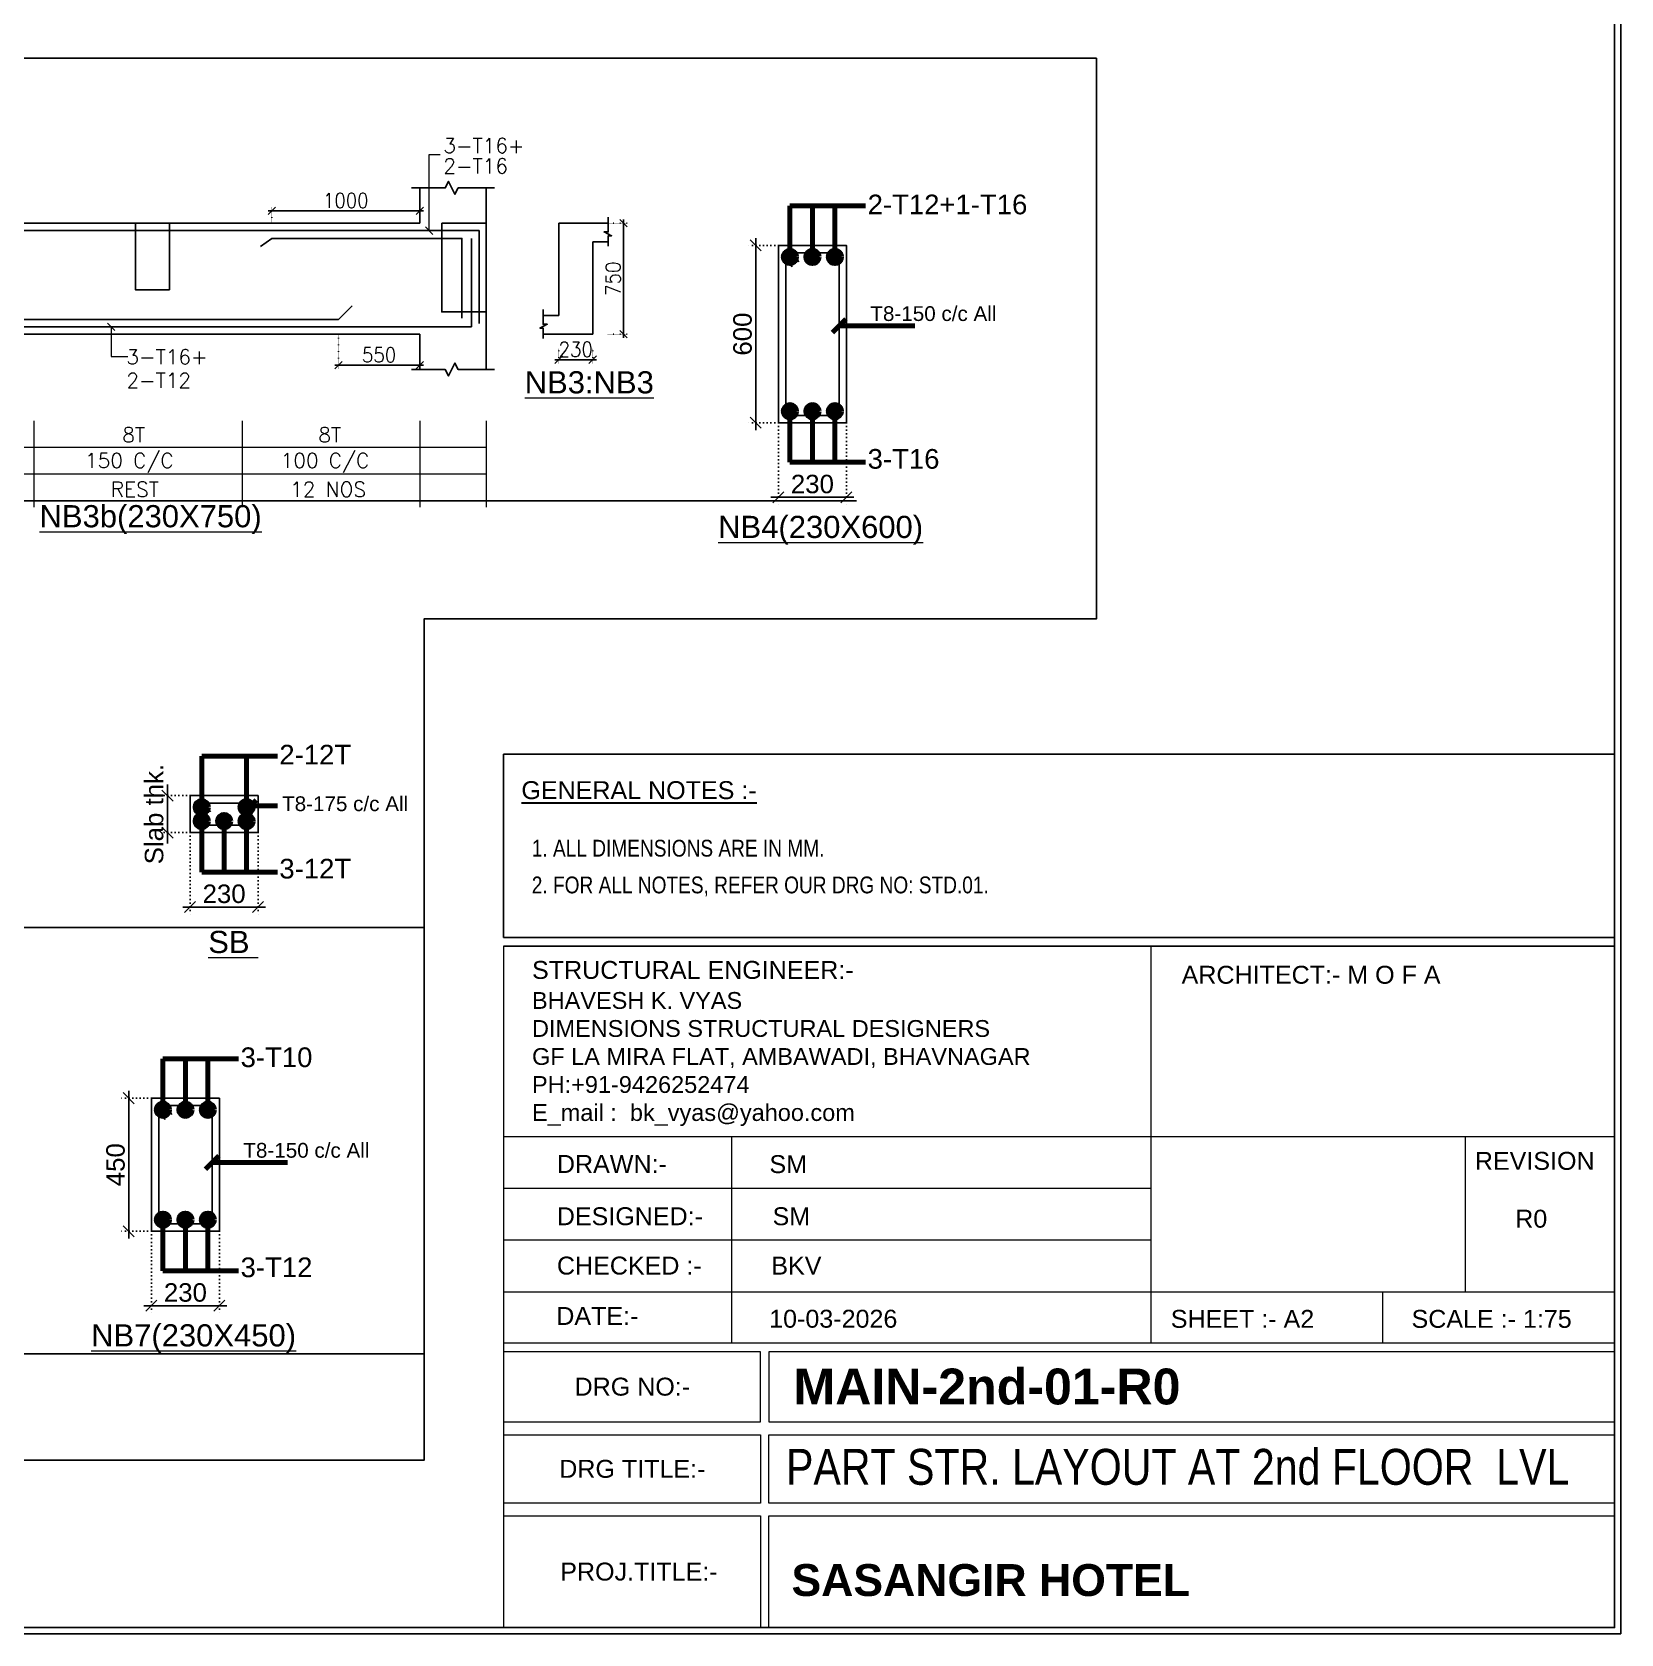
# Model space of a CAD drawing. Header units: millimetres. Extents: x 1911581 to 1943081, y -1641991 to -1597441.
# Drawn here: x 1932334 to 1943081, y -1641991 to -1631155 of the extents above; entities that cross this region are included whole.
import ezdxf

# ---------------------------------------------------------------- set-up
doc = ezdxf.new("R2010")
doc.units = ezdxf.units.MM
doc.header["$MEASUREMENT"] = 0
doc.header["$PDMODE"] = 98
doc.linetypes.add('DOT', pattern=[0.25, 0, -0.25])
for name, color, linetype in [('DIM', 191, 'Continuous'), ('PDF_PDF_Geometry', 7, 'Continuous'), ('PDF_TEXT', 7, 'Continuous'), ('S-LEDDER', 191, 'Continuous'), ('STEEL', 1, 'Continuous'), ('TIT', 7, 'Continuous')]:
    doc.layers.add(name, color=color, linetype=linetype)
for name, color, linetype, lineweight in [('LEADER', 191, 'Continuous', 15), ('m-col', 1, 'Continuous', 20), ('s beam steel text', 7, 'Continuous', 18), ('S LS STEEL TEXT', 7, 'Continuous', 15), ('S- STTRUPS', 2, 'Continuous', 15), ('S-BEAM', 150, 'Continuous', 25), ('S-L.S. NO', 1, 'Continuous', 20)]:
    doc.layers.add(name, color=color, linetype=linetype, lineweight=lineweight)
doc.styles.add('areal', font='arial.ttf')
doc.styles.add('COMPLEX', font='arial.ttf')
doc.styles.add('DEEPAK', font='arial.ttf')
doc.styles.add('kalpesh', font='', dxfattribs={"width": 0.75})
doc.styles.add('PDF Arial', font='arial.ttf')
doc.styles.add('ROMANS', font='romans.shx')
doc.styles.add('RS', font='romans.shx', dxfattribs={"width": 0.9})
doc.styles.get('kalpesh').set_extended_font_data('Arial Unicode MS')
doc.dimstyles.new('KALPESH PATEL', dxfattribs={"dimtxt": 75, "dimasz": 75, "dimexe": 50, "dimexo": 50, "dimgap": 3, "dimtad": 1, "dimdec": 0, "dimrnd": 0.5, "dimzin": 7, "dimdsep": 46, "dimtxsty": 'kalpesh', "dimblk": 'OBLIQUE', "dimcen": 0, "dimdle": 25, "dimclrd": 8, "dimclre": 8, "dimclrt": 7, "dimadec": 0, "dimazin": 0, "dimtfac": 1, "dimtdec": 0, "dimtofl": 0, "dimtmove": 1, "dimatfit": 0, "dimldrblk": 'OBLIQUE', "dimfxl": 1, "dimtolj": 1, "dimtzin": 0, "dimlwd": -1, "dimlwe": 25, "dimarcsym": 0})
doc.dimstyles.new('KRUNAL-MM', dxfattribs={"dimtxt": 50, "dimasz": 35, "dimexe": 25, "dimexo": 0, "dimgap": 15, "dimtad": 1, "dimdec": 0, "dimzin": 0, "dimdsep": 46, "dimtxsty": 'RS', "dimblk": 'OBLIQUE', "dimcen": 0, "dimdle": 25, "dimclrd": 256, "dimclre": 256, "dimclrt": 7, "dimadec": 0, "dimazin": 0, "dimtfac": 1, "dimtdec": 0, "dimtix": 1, "dimtmove": 0, "dimatfit": 2, "dimfxl": 1, "dimtolj": 1, "dimtzin": 0, "dimlwd": -1, "dimlwe": -1, "dimarcsym": 0})
doc.dimstyles.new('pag', dxfattribs={"dimtxt": 180, "dimasz": 150, "dimexe": 100, "dimexo": 0, "dimgap": 50, "dimtad": 1, "dimdec": 0, "dimzin": 0, "dimdsep": 46, "dimtxsty": 'ROMANS', "dimblk": 'OBLIQUE', "dimcen": 0, "dimdle": 100, "dimclrd": 256, "dimclre": 256, "dimclrt": 256, "dimadec": 0, "dimazin": 0, "dimtfac": 1, "dimtdec": 0, "dimtmove": 2, "dimatfit": 3, "dimfxl": 1, "dimtolj": 1, "dimtzin": 0, "dimlwd": -1, "dimlwe": -1, "dimarcsym": 0})

# ---------------------------------------------------------------- blocks, each defined once
blk = doc.blocks.new('_Oblique')
at = {"color": 0, "linetype": 'ByBlock', "lineweight": -2}
blk.add_line((-0.5, -0.5), (0.5, 0.5), dxfattribs=at)
blk = doc.blocks.new('*D48')
at = {"layer": 'Defpoints', "color": 0, "transparency": 16777216}
for p in [(1933403, -1636570), (1933863, -1636570), (1933403, -1637074)]:
    blk.add_point(p, dxfattribs=at)
at = {"layer": 'DIM', "linetype": 'DOT', "ltscale": 100, "transparency": 16777216}
for p, q in [((1933403, -1636570), (1933403, -1637124)), ((1933863, -1636570), (1933863, -1637124))]:
    blk.add_line(p, q, dxfattribs=at)
at = {"layer": 'DIM', "ltscale": 100, "transparency": 16777216}
blk.add_line((1933913, -1637074), (1933353, -1637074), dxfattribs=at)
at = {"layer": 'DIM', "linetype": 'ByBlock', "transparency": 16777216, "xscale": 75, "yscale": 75, "zscale": 75, "rotation": 180}
blk.add_blockref('_Oblique', (1933403, -1637074), dxfattribs=at)
at = {"layer": 'DIM', "linetype": 'ByBlock', "transparency": 16777216, "xscale": 75, "yscale": 75, "zscale": 75}
blk.add_blockref('_Oblique', (1933863, -1637074), dxfattribs=at)
at = {"layer": 'DIM', "color": 7, "transparency": 16777216, "insert": (1933633, -1636985), "char_height": 125, "attachment_point": 5, "style": 'DEEPAK'}
blk.add_mtext('\\A1;230', dxfattribs=at)
blk = doc.blocks.new('*D47')
at = {"layer": 'Defpoints', "color": 0, "transparency": 16777216}
for p in [(1933403, -1636320), (1933250, -1636570), (1933403, -1636570)]:
    blk.add_point(p, dxfattribs=at)
at = {"layer": 'DIM', "linetype": 'DOT', "ltscale": 100, "transparency": 16777216}
for p, q in [((1933403, -1636320), (1933200, -1636320)), ((1933403, -1636570), (1933200, -1636570))]:
    blk.add_line(p, q, dxfattribs=at)
at = {"layer": 'DIM', "ltscale": 100, "transparency": 16777216}
for p, q in [((1933250, -1636320), (1933250, -1636245)), ((1933250, -1636270), (1933250, -1636620)), ((1933250, -1636570), (1933250, -1636645))]:
    blk.add_line(p, q, dxfattribs=at)
at = {"layer": 'DIM', "linetype": 'ByBlock', "transparency": 16777216, "xscale": 75, "yscale": 75, "zscale": 75}
for p, rotation in [((1933250, -1636320), 270), ((1933250, -1636570), 90)]:
    blk.add_blockref('_Oblique', p, dxfattribs=dict(at, rotation=rotation))
at = {"layer": 'DIM', "color": 7, "transparency": 16777216, "insert": (1933160, -1636445), "char_height": 125, "attachment_point": 5, "rotation": 90, "style": 'DEEPAK'}
blk.add_mtext('\\A1;\\A1;Slab thk.', dxfattribs=at)
blk = doc.blocks.new('*D85')
at = {"layer": 'Defpoints', "color": 0, "transparency": 16777216}
for p in [(1933141, -1639267), (1933601, -1639267), (1933141, -1639771)]:
    blk.add_point(p, dxfattribs=at)
at = {"layer": 'DIM', "linetype": 'DOT', "ltscale": 100, "transparency": 16777216}
for p, q in [((1933141, -1639267), (1933141, -1639821)), ((1933601, -1639267), (1933601, -1639821))]:
    blk.add_line(p, q, dxfattribs=at)
at = {"layer": 'DIM', "ltscale": 100, "transparency": 16777216}
blk.add_line((1933651, -1639771), (1933091, -1639771), dxfattribs=at)
at = {"layer": 'DIM', "linetype": 'ByBlock', "transparency": 16777216, "xscale": 75, "yscale": 75, "zscale": 75, "rotation": 180}
blk.add_blockref('_Oblique', (1933141, -1639771), dxfattribs=at)
at = {"layer": 'DIM', "linetype": 'ByBlock', "transparency": 16777216, "xscale": 75, "yscale": 75, "zscale": 75}
blk.add_blockref('_Oblique', (1933601, -1639771), dxfattribs=at)
at = {"layer": 'DIM', "color": 7, "transparency": 16777216, "insert": (1933371, -1639682), "char_height": 125, "attachment_point": 5, "style": 'DEEPAK'}
blk.add_mtext('\\A1;230', dxfattribs=at)
blk = doc.blocks.new('*D84')
at = {"layer": 'Defpoints', "color": 0, "transparency": 16777216}
for p in [(1933141, -1638367), (1932988, -1639267), (1933141, -1639267)]:
    blk.add_point(p, dxfattribs=at)
at = {"layer": 'DIM', "linetype": 'DOT', "ltscale": 100, "transparency": 16777216}
for p, q in [((1933141, -1638367), (1932938, -1638367)), ((1933141, -1639267), (1932938, -1639267))]:
    blk.add_line(p, q, dxfattribs=at)
at = {"layer": 'DIM', "ltscale": 100, "transparency": 16777216}
blk.add_line((1932988, -1638317), (1932988, -1639317), dxfattribs=at)
at = {"layer": 'DIM', "linetype": 'ByBlock', "transparency": 16777216, "xscale": 75, "yscale": 75, "zscale": 75}
for p, rotation in [((1932988, -1638367), 90), ((1932988, -1639267), 270)]:
    blk.add_blockref('_Oblique', p, dxfattribs=dict(at, rotation=rotation))
at = {"layer": 'DIM', "color": 7, "transparency": 16777216, "insert": (1932899, -1638817), "char_height": 125, "attachment_point": 5, "rotation": 90, "style": 'DEEPAK'}
blk.add_mtext('\\A1;450', dxfattribs=at)
blk = doc.blocks.new('*D83')
at = {"layer": 'Defpoints', "color": 0, "transparency": 16777216}
for p in [(1937382, -1633798), (1937842, -1633798), (1937382, -1634302)]:
    blk.add_point(p, dxfattribs=at)
at = {"layer": 'DIM', "linetype": 'DOT', "ltscale": 100, "transparency": 16777216}
for p, q in [((1937382, -1633798), (1937382, -1634352)), ((1937842, -1633798), (1937842, -1634352))]:
    blk.add_line(p, q, dxfattribs=at)
at = {"layer": 'DIM', "ltscale": 100, "transparency": 16777216}
blk.add_line((1937892, -1634302), (1937332, -1634302), dxfattribs=at)
at = {"layer": 'DIM', "linetype": 'ByBlock', "transparency": 16777216, "xscale": 75, "yscale": 75, "zscale": 75, "rotation": 180}
blk.add_blockref('_Oblique', (1937382, -1634302), dxfattribs=at)
at = {"layer": 'DIM', "linetype": 'ByBlock', "transparency": 16777216, "xscale": 75, "yscale": 75, "zscale": 75}
blk.add_blockref('_Oblique', (1937842, -1634302), dxfattribs=at)
at = {"layer": 'DIM', "color": 7, "transparency": 16777216, "insert": (1937612, -1634213), "char_height": 125, "attachment_point": 5, "style": 'DEEPAK'}
blk.add_mtext('\\A1;230', dxfattribs=at)
blk = doc.blocks.new('*D82')
at = {"layer": 'Defpoints', "color": 0, "transparency": 16777216}
for p in [(1937382, -1632598), (1937229, -1633798), (1937382, -1633798)]:
    blk.add_point(p, dxfattribs=at)
at = {"layer": 'DIM', "ltscale": 100, "transparency": 16777216}
blk.add_line((1937229, -1632548), (1937229, -1633848), dxfattribs=at)
at = {"layer": 'DIM', "linetype": 'DOT', "ltscale": 100, "transparency": 16777216}
for p, q in [((1937382, -1632598), (1937179, -1632598)), ((1937382, -1633798), (1937179, -1633798))]:
    blk.add_line(p, q, dxfattribs=at)
at = {"layer": 'DIM', "linetype": 'ByBlock', "transparency": 16777216, "xscale": 75, "yscale": 75, "zscale": 75}
for p, rotation in [((1937229, -1632598), 90), ((1937229, -1633798), 270)]:
    blk.add_blockref('_Oblique', p, dxfattribs=dict(at, rotation=rotation))
at = {"layer": 'DIM', "color": 7, "transparency": 16777216, "insert": (1937140, -1633198), "char_height": 125, "attachment_point": 5, "rotation": 90, "style": 'DEEPAK'}
blk.add_mtext('\\A1;600', dxfattribs=at)
blk = doc.blocks.new('*D81')
at = {"layer": 'Defpoints', "color": 0, "transparency": 16777216}
for p in [(1934956, -1632364), (1933956, -1632550), (1934956, -1632448)]:
    blk.add_point(p, dxfattribs=at)
at = {"layer": 'DIM', "ltscale": 4, "transparency": 16777216}
blk.add_line((1933931, -1632364), (1934981, -1632364), dxfattribs=at)
at = {"layer": 'DIM', "color": 191, "linetype": 'DOT', "ltscale": 4, "transparency": 16777216}
for p, q in [((1933956, -1632450), (1933956, -1632339)), ((1934956, -1632348), (1934956, -1632339))]:
    blk.add_line(p, q, dxfattribs=at)
at = {"layer": 'DIM', "linetype": 'ByBlock', "transparency": 16777216, "xscale": 50, "yscale": 50, "zscale": 50, "rotation": 180}
blk.add_blockref('_Oblique', (1933956, -1632364), dxfattribs=at)
at = {"layer": 'DIM', "linetype": 'ByBlock', "transparency": 16777216, "xscale": 50, "yscale": 50, "zscale": 50}
blk.add_blockref('_Oblique', (1934956, -1632364), dxfattribs=at)
at = {"layer": 'DIM', "color": 7, "transparency": 16777216, "insert": (1934456, -1632294), "char_height": 100, "attachment_point": 5, "style": 'RS'}
blk.add_mtext('\\A1;1000', dxfattribs=at)
blk = doc.blocks.new('*D78')
at = {"layer": 'Defpoints', "color": 0, "transparency": 16777216}
for p in [(1934406, -1633098), (1934956, -1633198), (1934956, -1633409)]:
    blk.add_point(p, dxfattribs=at)
at = {"layer": 'DIM', "color": 191, "linetype": 'DOT', "ltscale": 4, "transparency": 16777216}
for p, q in [((1934406, -1633198), (1934406, -1633434)), ((1934956, -1633298), (1934956, -1633434))]:
    blk.add_line(p, q, dxfattribs=at)
at = {"layer": 'DIM', "ltscale": 4, "transparency": 16777216}
blk.add_line((1934381, -1633409), (1934981, -1633409), dxfattribs=at)
at = {"layer": 'DIM', "linetype": 'ByBlock', "transparency": 16777216, "xscale": 50, "yscale": 50, "zscale": 50, "rotation": 180}
blk.add_blockref('_Oblique', (1934406, -1633409), dxfattribs=at)
at = {"layer": 'DIM', "linetype": 'ByBlock', "transparency": 16777216, "xscale": 50, "yscale": 50, "zscale": 50}
blk.add_blockref('_Oblique', (1934956, -1633409), dxfattribs=at)
at = {"layer": 'DIM', "color": 7, "transparency": 16777216, "insert": (1934681, -1633339), "char_height": 100, "attachment_point": 5, "style": 'RS'}
blk.add_mtext('\\A1;550', dxfattribs=at)
blk = doc.blocks.new('*D73')
at = {"layer": 'Defpoints', "color": 0, "transparency": 16777216}
for p in [(1936126, -1632448), (1936334, -1632448), (1936126, -1633198)]:
    blk.add_point(p, dxfattribs=at)
at = {"layer": 'DIM', "ltscale": 4, "transparency": 16777216}
blk.add_line((1936334, -1633223), (1936334, -1632423), dxfattribs=at)
at = {"layer": 'DIM', "color": 191, "linetype": 'DOT', "ltscale": 4, "transparency": 16777216}
for p, q in [((1936226, -1632448), (1936359, -1632448)), ((1936226, -1633198), (1936359, -1633198))]:
    blk.add_line(p, q, dxfattribs=at)
at = {"layer": 'DIM', "linetype": 'ByBlock', "transparency": 16777216, "xscale": 50, "yscale": 50, "zscale": 50}
for p, rotation in [((1936334, -1632448), 90), ((1936334, -1633198), 270)]:
    blk.add_blockref('_Oblique', p, dxfattribs=dict(at, rotation=rotation))
at = {"layer": 'DIM', "color": 7, "transparency": 16777216, "insert": (1936264, -1632823), "char_height": 100, "attachment_point": 5, "rotation": 90, "style": 'RS'}
blk.add_mtext('\\A1;750', dxfattribs=at)
blk = doc.blocks.new('*D72')
at = {"layer": 'Defpoints', "color": 0, "transparency": 16777216}
for p in [(1935896, -1633198), (1936126, -1633198), (1935896, -1633371)]:
    blk.add_point(p, dxfattribs=at)
at = {"layer": 'DIM', "color": 191, "linetype": 'DOT', "ltscale": 4, "transparency": 16777216}
for p, q in [((1935896, -1633298), (1935896, -1633396)), ((1936126, -1633298), (1936126, -1633396))]:
    blk.add_line(p, q, dxfattribs=at)
at = {"layer": 'DIM', "ltscale": 4, "transparency": 16777216}
blk.add_line((1936151, -1633371), (1935871, -1633371), dxfattribs=at)
at = {"layer": 'DIM', "linetype": 'ByBlock', "transparency": 16777216, "xscale": 50, "yscale": 50, "zscale": 50, "rotation": 180}
blk.add_blockref('_Oblique', (1935896, -1633371), dxfattribs=at)
at = {"layer": 'DIM', "linetype": 'ByBlock', "transparency": 16777216, "xscale": 50, "yscale": 50, "zscale": 50}
blk.add_blockref('_Oblique', (1936126, -1633371), dxfattribs=at)
at = {"layer": 'DIM', "color": 7, "transparency": 16777216, "insert": (1936011, -1633301), "char_height": 100, "attachment_point": 5, "style": 'RS'}
blk.add_mtext('\\A1;230', dxfattribs=at)

msp = doc.modelspace()

# ---------------------------------------------------------------- hatches: boundary and pattern name
at = {"layer": 'STEEL', "linetype": 'ByBlock'}
h = msp.add_hatch(color=256, dxfattribs=at)
h.dxf.hatch_style = 1
edge = h.paths.add_edge_path()
edge.add_arc((1937460.4, -1632676.3), 28.1, -180, 180, ccw=False)
h = msp.add_hatch(color=256, dxfattribs=at)
h.dxf.hatch_style = 1
edge = h.paths.add_edge_path()
edge.add_arc((1937460.4, -1632676.3), 28.1, 0, 360)
h = msp.add_hatch(color=256, dxfattribs=at)
h.dxf.hatch_style = 1
edge = h.paths.add_edge_path()
edge.add_arc((1937612.3, -1632676.3), 28.1, 0, 360)
h = msp.add_hatch(color=256, dxfattribs=at)
h.dxf.hatch_style = 1
edge = h.paths.add_edge_path()
edge.add_arc((1937612.3, -1632676.3), 28.1, -180, 180, ccw=False)
h = msp.add_hatch(color=256, dxfattribs=at)
h.dxf.hatch_style = 1
edge = h.paths.add_edge_path()
edge.add_arc((1937764.2, -1632676.3), 28.1, 0, 360)
h = msp.add_hatch(color=256, dxfattribs=at)
h.dxf.hatch_style = 1
edge = h.paths.add_edge_path()
edge.add_arc((1937764.2, -1632676.3), 28.1, -180, 180, ccw=False)
h = msp.add_hatch(color=256, dxfattribs=at)
h.dxf.hatch_style = 1
edge = h.paths.add_edge_path()
edge.add_arc((1937460.4, -1633720), 28.1, 180, 540)
h = msp.add_hatch(color=256, dxfattribs=at)
h.dxf.hatch_style = 1
edge = h.paths.add_edge_path()
edge.add_arc((1937460.4, -1633720), 28.1, 0, 360, ccw=False)
h = msp.add_hatch(color=256, dxfattribs=at)
h.dxf.hatch_style = 1
edge = h.paths.add_edge_path()
edge.add_arc((1937612.3, -1633720), 28.1, 0, 360, ccw=False)
h = msp.add_hatch(color=256, dxfattribs=at)
h.dxf.hatch_style = 1
edge = h.paths.add_edge_path()
edge.add_arc((1937612.3, -1633720), 28.1, 180, 540)
h = msp.add_hatch(color=256, dxfattribs=at)
h.dxf.hatch_style = 1
edge = h.paths.add_edge_path()
edge.add_arc((1937764.2, -1633720), 28.1, 0, 360, ccw=False)
h = msp.add_hatch(color=256, dxfattribs=at)
h.dxf.hatch_style = 1
edge = h.paths.add_edge_path()
edge.add_arc((1937764.2, -1633720), 28.1, 180, 540)
h = msp.add_hatch(color=256, dxfattribs=at)
h.dxf.hatch_style = 1
edge = h.paths.add_edge_path()
edge.add_arc((1933481.3, -1636398.3), 28.1, -180, 180, ccw=False)
h = msp.add_hatch(color=256, dxfattribs=at)
h.dxf.hatch_style = 1
edge = h.paths.add_edge_path()
edge.add_arc((1933481.3, -1636398.3), 28.1, 0, 360)
h = msp.add_hatch(color=256, dxfattribs=at)
h.dxf.hatch_style = 1
edge = h.paths.add_edge_path()
edge.add_arc((1933785, -1636398.3), 28.1, 0, 360)
h = msp.add_hatch(color=256, dxfattribs=at)
h.dxf.hatch_style = 1
edge = h.paths.add_edge_path()
edge.add_arc((1933785, -1636398.3), 28.1, -180, 180, ccw=False)
h = msp.add_hatch(color=256, dxfattribs=at)
h.dxf.hatch_style = 1
edge = h.paths.add_edge_path()
edge.add_arc((1933481.3, -1636492.1), 28.1, 180, 540)
h = msp.add_hatch(color=256, dxfattribs=at)
h.dxf.hatch_style = 1
edge = h.paths.add_edge_path()
edge.add_arc((1933481.3, -1636492.1), 28.1, 0, 360, ccw=False)
h = msp.add_hatch(color=256, dxfattribs=at)
h.dxf.hatch_style = 1
edge = h.paths.add_edge_path()
edge.add_arc((1933633.2, -1636492.1), 28.1, 0, 360, ccw=False)
h = msp.add_hatch(color=256, dxfattribs=at)
h.dxf.hatch_style = 1
edge = h.paths.add_edge_path()
edge.add_arc((1933633.2, -1636492.1), 28.1, 180, 540)
h = msp.add_hatch(color=256, dxfattribs=at)
h.dxf.hatch_style = 1
edge = h.paths.add_edge_path()
edge.add_arc((1933785, -1636492.1), 28.1, 0, 360, ccw=False)
h = msp.add_hatch(color=256, dxfattribs=at)
h.dxf.hatch_style = 1
edge = h.paths.add_edge_path()
edge.add_arc((1933785, -1636492.1), 28.1, 180, 540)
h = msp.add_hatch(color=256, dxfattribs=at)
h.dxf.hatch_style = 1
edge = h.paths.add_edge_path()
edge.add_arc((1933219.3, -1638445.2), 28.1, -180, 180, ccw=False)
h = msp.add_hatch(color=256, dxfattribs=at)
h.dxf.hatch_style = 1
edge = h.paths.add_edge_path()
edge.add_arc((1933219.3, -1638445.2), 28.1, 0, 360)
h = msp.add_hatch(color=256, dxfattribs=at)
h.dxf.hatch_style = 1
edge = h.paths.add_edge_path()
edge.add_arc((1933371.2, -1638445.2), 28.1, 0, 360)
h = msp.add_hatch(color=256, dxfattribs=at)
h.dxf.hatch_style = 1
edge = h.paths.add_edge_path()
edge.add_arc((1933371.2, -1638445.2), 28.1, -180, 180, ccw=False)
h = msp.add_hatch(color=256, dxfattribs=at)
h.dxf.hatch_style = 1
edge = h.paths.add_edge_path()
edge.add_arc((1933523.1, -1638445.2), 28.1, 0, 360)
h = msp.add_hatch(color=256, dxfattribs=at)
h.dxf.hatch_style = 1
edge = h.paths.add_edge_path()
edge.add_arc((1933523.1, -1638445.2), 28.1, -180, 180, ccw=False)
h = msp.add_hatch(color=256, dxfattribs=at)
h.dxf.hatch_style = 1
edge = h.paths.add_edge_path()
edge.add_arc((1933219.3, -1639189), 28.1, 180, 540)
h = msp.add_hatch(color=256, dxfattribs=at)
h.dxf.hatch_style = 1
edge = h.paths.add_edge_path()
edge.add_arc((1933219.3, -1639189), 28.1, 0, 360, ccw=False)
h = msp.add_hatch(color=256, dxfattribs=at)
h.dxf.hatch_style = 1
edge = h.paths.add_edge_path()
edge.add_arc((1933371.2, -1639189), 28.1, 0, 360, ccw=False)
h = msp.add_hatch(color=256, dxfattribs=at)
h.dxf.hatch_style = 1
edge = h.paths.add_edge_path()
edge.add_arc((1933371.2, -1639189), 28.1, 180, 540)
h = msp.add_hatch(color=256, dxfattribs=at)
h.dxf.hatch_style = 1
edge = h.paths.add_edge_path()
edge.add_arc((1933523.1, -1639189), 28.1, 0, 360, ccw=False)
h = msp.add_hatch(color=256, dxfattribs=at)
h.dxf.hatch_style = 1
edge = h.paths.add_edge_path()
edge.add_arc((1933523.1, -1639189), 28.1, 180, 540)

# ---------------------------------------------------------------- linework, layer by layer
at = {"lineweight": -3}
for points in [[(1943081, -1641991.4), (1911581, -1641991.4), (1911581, -1597441.4), (1943081, -1597441.4)], [(1911624.5, -1641947.9), (1911624.5, -1597484.9), (1943037.5, -1597484.9), (1943037.5, -1641947.9)]]:
    msp.add_lwpolyline(points, close=True, dxfattribs=at)
at = {"layer": 'Defpoints', "color": 251}
for p, q in [((1937910.5, -1634326.7), (1912291.4, -1634326.7)), ((1934985.6, -1637211.2), (1912291.4, -1637211.2)), ((1934985.6, -1640095.7), (1912291.4, -1640095.7))]:
    msp.add_line(p, q, dxfattribs=at)
msp.add_lwpolyline([(1939533, -1631330.3), (1939533, -1635124.7), (1934985.6, -1635124.7), (1934985.6, -1640816.4), (1912291.4, -1640816.4), (1912291.4, -1631330.3)], close=True, dxfattribs=at)
at = {"layer": 'm-col', "lineweight": 25}
for p, q in [((1934955.9, -1632208.6), (1934955.9, -1632448.2)), ((1935405.6, -1633437.7), (1935405.6, -1632208.6)), ((1934955.9, -1633437.7), (1934955.9, -1633198.2))]:
    msp.add_line(p, q, dxfattribs=at)
for points in [[(1934901.1, -1632208.6), (1935129.1, -1632208.6), (1935151.3, -1632165), (1935194.4, -1632252.2), (1935216.6, -1632208.6), (1935462.7, -1632208.6)], [(1934901.1, -1633437.7), (1935129.1, -1633437.7), (1935151.3, -1633481.3), (1935194.4, -1633394.2), (1935216.6, -1633437.7), (1935462.7, -1633437.7)]]:
    msp.add_lwpolyline(points, dxfattribs=at)
at = {"layer": 'PDF_PDF_Geometry', "color": 0, "linetype": 'Continuous', "lineweight": 18}
for p, q in [((1935522.7, -1637339.3), (1943033.2, -1637339.3)), ((1935523.9, -1638626.6), (1939900.7, -1638626.6)), ((1941469.1, -1639679.6), (1941469.1, -1640024))]:
    msp.add_line(p, q, dxfattribs=at)
for points in [[(1943032.5, -1637339.3), (1935522.7, -1637339.3), (1935522.7, -1641947.9)], [(1939900.7, -1637339.3), (1939900.7, -1638626.6)], [(1935532.5, -1638626.6), (1943037.5, -1638626.6)], [(1937064, -1638626.6), (1937064, -1640024)], [(1939900.7, -1638626.6), (1939900.7, -1640024)], [(1942026.3, -1638626.6), (1942026.3, -1639679.6)], [(1939900.7, -1638978.4), (1935527.6, -1638978.4)], [(1939900.7, -1639327.7), (1935527.6, -1639327.7)], [(1943037.5, -1639679.6), (1935527.6, -1639679.6)], [(1943037.5, -1640024), (1935527.6, -1640024)], [(1937260.8, -1640024), (1937260.8, -1640024), (1935527.6, -1640024)], [(1943037.5, -1640024), (1935527.6, -1640024)], [(1943037.5, -1640024), (1937317.4, -1640024), (1937317.4, -1640024)], [(1935527.6, -1640555.4), (1937260.8, -1640555.4), (1937260.8, -1640083), (1935527.6, -1640083)], [(1943037.5, -1640083), (1937317.4, -1640083), (1937317.4, -1640555.4), (1943037.5, -1640555.4)], [(1935527.6, -1640644), (1937260.8, -1640644), (1937260.8, -1641106.5), (1935527.6, -1641106.5)], [(1943037.5, -1641106.5), (1937317.4, -1641106.5), (1937317.4, -1640644), (1943037.5, -1640644)], [(1935527.6, -1641192.6), (1937260.8, -1641192.6), (1937260.8, -1641947.9)], [(1937317.4, -1641947.9), (1937317.4, -1641192.6), (1943037.5, -1641192.6)]]:
    msp.add_lwpolyline(points, dxfattribs=at)
at = {"layer": 'S- STTRUPS', "ltscale": 50}
for p, q in [((1932346, -1633783.8), (1932346, -1634369.5)), ((1933755.9, -1633783.8), (1933755.9, -1634369.5)), ((1934955.9, -1633783.8), (1934955.9, -1634369.5)), ((1935405.6, -1633783.8), (1935405.6, -1634369.5)), ((1935405.6, -1633964.8), (1926285.9, -1633964.8)), ((1935405.6, -1634145.7), (1926285.9, -1634145.7)), ((1935405.6, -1634326.7), (1926285.9, -1634326.7))]:
    msp.add_line(p, q, dxfattribs=at)
at = {"layer": 'S-BEAM'}
for p, q in [((1934955.9, -1632448.2), (1931146, -1632448.2)), ((1931146, -1633198.2), (1934955.9, -1633198.2))]:
    msp.add_line(p, q, dxfattribs=at)
at = {"layer": 'S-BEAM', "ltscale": 350}
for p, q in [((1935896.2, -1632448.1), (1935896.2, -1633072.9)), ((1936126.2, -1632448.1), (1935896.2, -1632448.1)), ((1936126.2, -1632448.1), (1936231.4, -1632448.1)), ((1936126.2, -1632573.2), (1936231.4, -1632573.2)), ((1936126.2, -1633198.1), (1936126.2, -1632573.2)), ((1935896.1, -1633072.9), (1935790.9, -1633072.9)), ((1935896.1, -1633198.1), (1935790.9, -1633198.1)), ((1935896.2, -1633198.1), (1936126.2, -1633198.1))]:
    msp.add_line(p, q, dxfattribs=at)
for points in [[(1936231.4, -1632602.6), (1936231.4, -1632532.7), (1936253.4, -1632532.7), (1936203.5, -1632506.3), (1936231.4, -1632506.3), (1936231.4, -1632407.8)], [(1935790.9, -1633227.5), (1935790.9, -1633157.5), (1935768.9, -1633157.5), (1935818.7, -1633131.2), (1935790.9, -1633131.2), (1935790.9, -1633032.6)]]:
    msp.add_lwpolyline(points, dxfattribs=at)
at = {"layer": 'S-BEAM', "ltscale": 250}
for points in [[(1933032.8, -1632448.2), (1933262.8, -1632448.2), (1933262.8, -1632898.2), (1933032.8, -1632898.2)], [(1935105.6, -1632448.2), (1935405.9, -1632448.2), (1935405.9, -1633048.2), (1935105.6, -1633048.2)]]:
    msp.add_lwpolyline(points, close=True, dxfattribs=at)
at = {"layer": 'S-BEAM'}
for points in [[(1937382.3, -1632598.2), (1937842.3, -1632598.2), (1937842.3, -1633798.2), (1937382.3, -1633798.2)], [(1933141.2, -1638367.1), (1933601.2, -1638367.1), (1933601.2, -1639267.1), (1933141.2, -1639267.1)]]:
    msp.add_lwpolyline(points, close=True, dxfattribs=at)
at = {"layer": 'S-BEAM', "elevation": 0}
msp.add_lwpolyline([(1933403.2, -1636320.2), (1933863.2, -1636320.2), (1933863.2, -1636570.2), (1933403.2, -1636570.2)], close=True, dxfattribs=at)
at = {"layer": 'STEEL', "lineweight": 25}
for p, q in [((1926333.9, -1632498.2), (1935357.6, -1632498.2)), ((1935305.6, -1632552.1), (1935305.6, -1633148.4)), ((1935357.6, -1632498.2), (1935357.6, -1633126.2)), ((1926385.9, -1633148.1), (1935305.6, -1633148.4))]:
    msp.add_line(p, q, dxfattribs=at)
for points in [[(1933878.5, -1632605), (1933955.9, -1632550.2), (1935241.7, -1632550.2), (1935241.7, -1633091.2)], [(1931639, -1633041.5), (1931696, -1633098.5), (1934405.9, -1633098.5), (1934498.2, -1633006.2)]]:
    msp.add_lwpolyline(points, dxfattribs=at)
at = {"layer": 'STEEL', "linetype": 'ByBlock'}
for points in [[(1937475.7, -1632742.7), (1937439, -1632694.6, -0.600629), (1937460.4, -1632648.2), (1937764.2, -1632648.2, -0.4142136), (1937792.3, -1632676.3), (1937792.3, -1633720, -0.4142136), (1937764.2, -1633748.2), (1937460.4, -1633748.2, -0.4142136), (1937432.3, -1633720), (1937432.3, -1632676.3, -0.7559382), (1937484.3, -1632661.5), (1937520.3, -1632708.8)], [(1933234.6, -1638511.7), (1933198, -1638463.5, -0.600629), (1933219.3, -1638417.1), (1933523.1, -1638417.1, -0.4142136), (1933551.2, -1638445.2), (1933551.2, -1639189, -0.4142136), (1933523.1, -1639217.1), (1933219.3, -1639217.1, -0.4142136), (1933191.2, -1639189), (1933191.2, -1638445.2, -0.7559382), (1933243.3, -1638430.5), (1933279.2, -1638477.8)]]:
    msp.add_lwpolyline(points, format="xyb", dxfattribs=at)
at = {"layer": 'STEEL', "linetype": 'ByBlock', "elevation": 0}
msp.add_lwpolyline([(1933496.6, -1636464.8), (1933459.9, -1636416.6, -0.600629), (1933481.3, -1636370.2), (1933785, -1636370.2, -0.4142136), (1933813.2, -1636398.3), (1933813.2, -1636492.1, -0.4142136), (1933785, -1636520.2), (1933481.3, -1636520.2, -0.4142136), (1933453.2, -1636492.1), (1933453.2, -1636398.3, -0.7559382), (1933505.2, -1636383.6), (1933541.2, -1636430.8)], format="xyb", dxfattribs=at)
at = {"layer": 'STEEL', "linetype": 'ByBlock'}
for centre in [(1937460.4, -1632676.3), (1937460.4, -1632676.3), (1937612.3, -1632676.3), (1937612.3, -1632676.3), (1937764.2, -1632676.3), (1937764.2, -1632676.3), (1937460.4, -1633720), (1937460.4, -1633720), (1937612.3, -1633720), (1937612.3, -1633720), (1937764.2, -1633720), (1937764.2, -1633720), (1933481.3, -1636398.3, 0), (1933481.3, -1636398.3, 0), (1933785, -1636398.3, 0), (1933785, -1636398.3, 0), (1933481.3, -1636492.1, 0), (1933481.3, -1636492.1, 0), (1933633.2, -1636492.1, 0), (1933633.2, -1636492.1, 0), (1933785, -1636492.1, 0), (1933785, -1636492.1, 0), (1933219.3, -1638445.2), (1933219.3, -1638445.2), (1933371.2, -1638445.2), (1933371.2, -1638445.2), (1933523.1, -1638445.2), (1933523.1, -1638445.2), (1933219.3, -1639189), (1933219.3, -1639189), (1933371.2, -1639189), (1933371.2, -1639189), (1933523.1, -1639189), (1933523.1, -1639189)]:
    msp.add_circle(centre, 28.1, dxfattribs=at)
at = {"layer": 'TIT', "color": 7, "lineweight": 25}
for p, q in [((1935522.7, -1637279.2), (1935522.7, -1636038.6)), ((1943037.3, -1637279.2), (1935522.7, -1637279.2)), ((1943037.5, -1637279.2), (1935522.7, -1637279.2))]:
    msp.add_line(p, q, dxfattribs=at)
at = {"layer": 'TIT', "color": 7}
msp.add_line((1935522.7, -1637279.2), (1935522.7, -1636038.6), dxfattribs=at)
at = {"layer": 'TIT', "color": 7, "lineweight": 25}
msp.add_lwpolyline([(1943037.5, -1636038.6), (1935522.7, -1636038.6)], dxfattribs=at)

# ---------------------------------------------------------------- texts
at = {"layer": 'PDF_TEXT', "color": 0, "linetype": 'Continuous', "lineweight": 30, "style": 'PDF Arial'}
msp.add_text('%%UGENERAL NOTES :-', height=121.339, dxfattribs=at).set_placement((1935643.6, -1636343.8))
at = {"layer": 'PDF_TEXT', "color": 7, "linetype": 'Continuous', "lineweight": 30, "style": 'PDF Arial', "width": 0.8125}
for s, p in [('1. ALL DIMENSIONS ARE IN MM.', (1935714, -1636732.7)), ('2. FOR ALL NOTES, REFER OUR DRG NO: STD.01.', (1935714, -1636981.2))]:
    msp.add_text(s, height=113.726, dxfattribs=at).set_placement(p)
at = {"layer": 'PDF_TEXT', "color": 0, "linetype": 'Continuous', "lineweight": 30, "style": 'PDF Arial'}
for s, insert, char_height, width, attachment_point in [('STRUCTURAL ENGINEER:-', (1935715.7, -1637561.6), 121.339, 7083.1, 7), ('ARCHITECT:- M O F A', (1940109.4, -1637594.4), 121.339, 2930.522, 7), ('REVISION', (1942092.7, -1638853.3), 121.34, 2930.522, 7), ('DRAWN:-', (1935883.9, -1638872.6), 121.34, 7083.1, 7), ('SM', (1937321.6, -1638875.5), 121.34, 7083.1, 7), ('DESIGNED:-          SM', (1935883.1, -1639227.9), 121.339, 7083.1, 7), ('R0', (1942365.8, -1639244.6), 121.34, 2930.522, 7), ('\\pxt16;CHECKED :-          BKV', (1935884.1, -1639561.8), 121.339, 7083.1, 7), ('DATE:-', (1935879.9, -1639900.8), 121.34, 7083.1, 7), ('SHEET :- A2', (1940036.1, -1639922.2), 121.339, 2930.522, 7), ('SCALE :- 1:75', (1941664.5, -1639922.2), 121.339, 2930.522, 7), ('DRG NO:-', (1936394.2, -1640319.2), 121.34, 1733.26, 5), ('{\\fArial Narrow|b0|i0|c0|p34;PART STR. LAYOUT AT 2nd FLOOR  LVL  }', (1937433.5, -1640862.5), 242.678, 7080.442, 4), ('DRG TITLE:-', (1936394.2, -1640875.2), 121.339, 1733.26, 5), ('PROJ.TITLE:-', (1936438.6, -1641570.2), 121.339, 1733.26, 5), ('\\A1;{\\fArial|b1|i0|c0|p34;\\C256;SASANGIR HOTEL}', (1937470.3, -1641628.3), 215.775, 7080.442, 4)]:
    msp.add_mtext(s, dxfattribs=dict(at, insert=insert, char_height=char_height, width=width, attachment_point=attachment_point))
at = {"layer": 'PDF_TEXT', "color": 7, "linetype": 'Continuous', "lineweight": 30, "insert": (1935715.7, -1638102.1), "char_height": 113.726, "width": 7083.1, "attachment_point": 4, "style": 'PDF Arial'}
msp.add_mtext('BHAVESH K. VYAS\\PDIMENSIONS STRUCTURAL DESIGNERS{\\fArial|b1|i0|c0|p34;\\P}GF LA MIRA FLAT, AMBAWADI, BHAVNAGAR\\PPH:+91-9426252474{\\fArial|b1|i0|c0|p34;\\P}E_mail :  bk_vyas@yahoo.com', dxfattribs=at)
at = {"layer": 'PDF_TEXT', "color": 4, "linetype": 'Continuous', "lineweight": 30, "style": 'PDF Arial'}
for s, insert, char_height, width, attachment_point in [('\\pxt1,2;10-03-2026', (1937319.7, -1639921.3), 121.339, 7083.1, 7), ('{\\fArial|b1|i0|c0|p34;MAIN-2nd-01-R0}', (1937483.9, -1640319.2), 242.678, 10111.671, 4)]:
    msp.add_mtext(s, dxfattribs=dict(at, insert=insert, char_height=char_height, width=width, attachment_point=attachment_point))
at = {"layer": 's beam steel text', "lineweight": 15, "style": 'areal'}
for s, height, p in [('2-T12+1-T16', 133.157, (1937985.6, -1632387.6)), ('T8-150 c/c All', 99.868, (1938004.1, -1633109.3)), ('3-T16', 133.16, (1937985.6, -1634108.7)), ('2-12T', 133.16, (1934006.5, -1636109.6, 0)), ('T8-175 c/c All', 99.868, (1934025, -1636424.9, 0)), ('3-12T', 133.16, (1934006.5, -1636880.8, 0)), ('3-T10', 133.16, (1933744.5, -1638156.6)), ('T8-150 c/c All', 99.868, (1933763.1, -1638769.5)), ('3-T12', 133.16, (1933744.5, -1639577.7))]:
    msp.add_text(s, height=height, dxfattribs=at).set_placement(p)
at = {"layer": 's beam steel text', "style": 'RS'}
for s, p in [('8T', (1932943.7, -1633928.8)), ('8T', (1934269.9, -1633928.8)), ('150 C/C', (1932691.8, -1634103.4)), ('100 C/C', (1934014.9, -1634103.4)), ('REST', (1932866.3, -1634298.1)), ('12 NOS', (1934079.3, -1634298.1))]:
    msp.add_text(s, height=100, rotation=360, dxfattribs=at).set_placement(p)
at = {"layer": 'S LS STEEL TEXT', "style": 'RS'}
for s, p in [('3-T16+', (1935116.3, -1631973.1)), ('2-T16', (1935116.3, -1632110.9)), ('3-T16+', (1932972.5, -1633402.4)), ('2-T12', (1932972.5, -1633561.1))]:
    msp.add_text(s, height=100, rotation=360, dxfattribs=at).set_placement(p)
at = {"layer": 'S-L.S. NO', "style": 'COMPLEX'}
for s, rotation, p in [('%%UNB3:NB3', 360, (1935666.2, -1633599.2)), ('%%UNB3b(230X750)', 0, (1932384.6, -1634505)), ('%%UNB4(230X600)', 0, (1936974.7, -1634577.4)), ('%%USB ', 0, (1933525.7, -1637385.1, 0)), ('%%UNB7(230X450)', 0, (1932733.6, -1640046.3))]:
    msp.add_text(s, height=150, rotation=rotation, dxfattribs=at).set_placement(p)

# ---------------------------------------------------------------- dimensions: what is measured, and where the dimension line sits
at = {"layer": 'DIM', "ltscale": 4}
for base, p1, p2, picture, middle in [((1934955.9, -1632363.8), (1933955.9, -1632550.2), (1934955.9, -1632448.2), '*D81', (1934455.9, -1632293.8)), ((1934955.9, -1633408.7), (1934405.9, -1633098.5), (1934955.9, -1633198.2), '*D78', (1934680.9, -1633338.7))]:
    dim = msp.add_linear_dim(base=base, p1=p1, p2=p2, dimstyle='pag', override={"dimtxt": 100, "dimasz": 50, "dimexe": 25, "dimexo": 100, "dimgap": 20, "dimtxsty": 'RS', "dimdle": 25, "dimclre": 191, "dimclrt": 7, "dimtmove": 0}, dxfattribs=at)
    dim.commit()
    dim.dimension.update_dxf_attribs({"geometry": picture, "text_midpoint": middle})
dim = msp.add_linear_dim(base=(1936334, -1632448.1), p1=(1936126.2, -1633197.9), p2=(1936126.2, -1632448.1), angle=90, dimstyle='pag', override={"dimtxt": 100, "dimasz": 50, "dimexe": 25, "dimexo": 100, "dimgap": 20, "dimtxsty": 'RS', "dimdle": 25, "dimclrd": 256, "dimclre": 191, "dimclrt": 7, "dimtmove": 0}, dxfattribs=at)
dim.commit()
dim.dimension.update_dxf_attribs({"geometry": '*D73', "text_midpoint": (1936264, -1632823)})
at = {"layer": 'DIM', "ltscale": 100}
for base, p1, p2, picture, middle in [((1937228.9, -1633798.2), (1937382.3, -1632598.2), (1937382.3, -1633798.2), '*D82', (1937140.1, -1633198.2)), ((1932987.8, -1639267.1), (1933141.2, -1638367.1), (1933141.2, -1639267.1), '*D84', (1932899, -1638817.1))]:
    dim = msp.add_linear_dim(base=base, p1=p1, p2=p2, angle=90, dimstyle='KRUNAL-MM', override={"dimtxt": 125, "dimasz": 75, "dimexe": 50, "dimgap": 25, "dimlfac": 0.5, "dimtxsty": 'DEEPAK', "dimdle": 50}, dxfattribs=at)
    dim.commit()
    dim.dimension.update_dxf_attribs({"geometry": picture, "text_midpoint": middle})
at = {"layer": 'DIM', "ltscale": 4}
dim = msp.add_linear_dim(base=(1935896.1, -1633371.4), p1=(1936126.2, -1633198.1), p2=(1935896.1, -1633198.1), angle=180, dimstyle='pag', override={"dimtxt": 100, "dimasz": 50, "dimexe": 25, "dimexo": 100, "dimgap": 20, "dimtxsty": 'RS', "dimdle": 25, "dimclrd": 256, "dimclre": 191, "dimclrt": 7, "dimtmove": 0}, dxfattribs=at)
dim.commit()
dim.dimension.update_dxf_attribs({"geometry": '*D72', "text_midpoint": (1936011.1, -1633371.4), "dimtype": 128})
at = {"layer": 'DIM', "ltscale": 100}
for base, p1, p2, picture, middle in [((1937382.3, -1634301.8), (1937842.3, -1633798.2), (1937382.3, -1633798.2), '*D83', (1937612.3, -1634213)), ((1933403.2, -1637073.9, 0), (1933863.2, -1636570.2, 0), (1933403.2, -1636570.2, 0), '*D48', (1933633.2, -1636985, 0)), ((1933141.2, -1639770.8), (1933601.2, -1639267.1), (1933141.2, -1639267.1), '*D85', (1933371.2, -1639681.9))]:
    dim = msp.add_linear_dim(base=base, p1=p1, p2=p2, dimstyle='KRUNAL-MM', override={"dimtxt": 125, "dimasz": 75, "dimexe": 50, "dimgap": 25, "dimlfac": 0.5, "dimtxsty": 'DEEPAK', "dimdle": 50}, dxfattribs=at)
    dim.commit()
    dim.dimension.update_dxf_attribs({"geometry": picture, "text_midpoint": middle})
dim = msp.add_linear_dim(base=(1933249.8, -1636570.2, 0), p1=(1933403.2, -1636320.2, 0), p2=(1933403.2, -1636570.2, 0), angle=90, text='\\A1;Slab thk.', dimstyle='KRUNAL-MM', override={"dimtxt": 125, "dimasz": 75, "dimexe": 50, "dimgap": 25, "dimlfac": 0.5, "dimtxsty": 'DEEPAK', "dimdle": 50}, dxfattribs=at)
dim.commit()
dim.dimension.update_dxf_attribs({"geometry": '*D47', "text_midpoint": (1933160.2, -1636445.2, 0)})

# ---------------------------------------------------------------- leaders
at = {"layer": 'LEADER'}
for points in [[(1935019.6, -1632498.2), (1935019.6, -1631983.5), (1935093.9, -1631983.5)], [(1932869.8, -1633148.2), (1932869.8, -1633350.6), (1932982.4, -1633350.6)]]:
    msp.add_leader(points, dimstyle='KALPESH PATEL', override={"dimasz": 50, "dimtad": 0, "dimclrd": 256, "dimfxl": 100, "dimfxlon": 1, "dimtfill": 1, "dimtfillclr": 256, "dimarcsym": 2}, dxfattribs=at)
at = {"layer": 'S-LEDDER'}
for points, override in [([(1937460.4, -1632676.3), (1937460.4, -1632331), (1937972.2, -1632331)], {"dimscale": 1, "dimtxt": 180, "dimasz": 90, "dimgap": 50, "dimtad": 1, "dimtxsty": 'ROMANS', "dimclrd": 256, "dimldrblk": 'DotBlank', "dimlwd": 65535}), ([(1937612.3, -1632676.3), (1937612.3, -1632331), (1937972.2, -1632331)], {"dimscale": 1, "dimtxt": 180, "dimasz": 90, "dimgap": 50, "dimtad": 1, "dimtxsty": 'ROMANS', "dimclrd": 256, "dimldrblk": 'DotBlank', "dimlwd": 65535}), ([(1937764.2, -1632676.3), (1937764.2, -1632331), (1937972.2, -1632331)], {"dimscale": 1, "dimtxt": 180, "dimasz": 90, "dimgap": 50, "dimtad": 1, "dimtxsty": 'ROMANS', "dimclrd": 256, "dimldrblk": 'DotBlank', "dimlwd": 65535}), ([(1937792.3, -1633141.9), (1938303.8, -1633141.9)], {"dimscale": 1, "dimtxt": 180, "dimasz": 90, "dimgap": 50, "dimtad": 1, "dimtxsty": 'ROMANS', "dimclrd": 256, "dimldrblk": 'Oblique', "dimlwd": 65535}), ([(1937460.4, -1633720), (1937460.4, -1634065.3), (1937972.2, -1634065.3)], {"dimscale": 1, "dimtxt": 180, "dimasz": 90, "dimgap": 50, "dimtad": 1, "dimtxsty": 'ROMANS', "dimclrd": 256, "dimldrblk": 'DotBlank', "dimlwd": 65535}), ([(1937612.3, -1633720), (1937612.3, -1634065.3), (1937972.2, -1634065.3)], {"dimscale": 1, "dimtxt": 180, "dimasz": 90, "dimgap": 50, "dimtad": 1, "dimtxsty": 'ROMANS', "dimclrd": 256, "dimldrblk": 'DotBlank', "dimlwd": 65535}), ([(1937764.2, -1633720), (1937764.2, -1634065.3), (1937972.2, -1634065.3)], {"dimscale": 1, "dimtxt": 180, "dimasz": 90, "dimgap": 50, "dimtad": 1, "dimtxsty": 'ROMANS', "dimclrd": 256, "dimldrblk": 'DotBlank', "dimlwd": 65535}), ([(1933481.3, -1636398.3, 0), (1933481.3, -1636053, 0), (1933993.1, -1636053, 0)], {"dimscale": 1, "dimtxt": 180, "dimasz": 90, "dimgap": 50, "dimtad": 1, "dimtxsty": 'ROMANS', "dimclrd": 256, "dimldrblk": 'DotBlank', "dimlwd": 65535}), ([(1933785, -1636398.3, 0), (1933785, -1636053, 0), (1933993.1, -1636053, 0)], {"dimscale": 1, "dimtxt": 180, "dimasz": 90, "dimgap": 50, "dimtad": 1, "dimtxsty": 'ROMANS', "dimclrd": 256, "dimldrblk": 'DotBlank', "dimlwd": 65535}), ([(1933481.3, -1636492.1, 0), (1933481.3, -1636837.4, 0), (1933993.1, -1636837.4, 0)], {"dimscale": 1, "dimtxt": 180, "dimasz": 90, "dimgap": 50, "dimtad": 1, "dimtxsty": 'ROMANS', "dimclrd": 256, "dimldrblk": 'DotBlank', "dimlwd": 65535}), ([(1933633.2, -1636492.1, 0), (1933633.2, -1636837.4, 0), (1933993.1, -1636837.4, 0)], {"dimscale": 1, "dimtxt": 180, "dimasz": 90, "dimgap": 50, "dimtad": 1, "dimtxsty": 'ROMANS', "dimclrd": 256, "dimldrblk": 'DotBlank', "dimlwd": 65535}), ([(1933785, -1636492.1, 0), (1933785, -1636837.4, 0), (1933993.1, -1636837.4, 0)], {"dimscale": 1, "dimtxt": 180, "dimasz": 90, "dimgap": 50, "dimtad": 1, "dimtxsty": 'ROMANS', "dimclrd": 256, "dimldrblk": 'DotBlank', "dimlwd": 65535}), ([(1933813.2, -1636389.4, 0), (1933993.1, -1636389.4, 0)], {"dimscale": 1, "dimtxt": 180, "dimasz": 75, "dimgap": 50, "dimtad": 1, "dimtxsty": 'ROMANS', "dimclrd": 256, "dimldrblk": 'Oblique', "dimlwd": 65535}), ([(1933219.3, -1638445.2), (1933219.3, -1638099.9), (1933731.1, -1638099.9)], {"dimscale": 1, "dimtxt": 180, "dimasz": 90, "dimgap": 50, "dimtad": 1, "dimtxsty": 'ROMANS', "dimclrd": 256, "dimldrblk": 'DotBlank', "dimlwd": 65535}), ([(1933371.2, -1638445.2), (1933371.2, -1638099.9), (1933731.1, -1638099.9)], {"dimscale": 1, "dimtxt": 180, "dimasz": 90, "dimgap": 50, "dimtad": 1, "dimtxsty": 'ROMANS', "dimclrd": 256, "dimldrblk": 'DotBlank', "dimlwd": 65535}), ([(1933523.1, -1638445.2), (1933523.1, -1638099.9), (1933731.1, -1638099.9)], {"dimscale": 1, "dimtxt": 180, "dimasz": 90, "dimgap": 50, "dimtad": 1, "dimtxsty": 'ROMANS', "dimclrd": 256, "dimldrblk": 'DotBlank', "dimlwd": 65535}), ([(1933551.2, -1638802.2), (1934062.7, -1638802.2)], {"dimscale": 1, "dimtxt": 180, "dimasz": 90, "dimgap": 50, "dimtad": 1, "dimtxsty": 'ROMANS', "dimclrd": 256, "dimldrblk": 'Oblique', "dimlwd": 65535}), ([(1933219.3, -1639189), (1933219.3, -1639534.3), (1933731.1, -1639534.3)], {"dimscale": 1, "dimtxt": 180, "dimasz": 90, "dimgap": 50, "dimtad": 1, "dimtxsty": 'ROMANS', "dimclrd": 256, "dimldrblk": 'DotBlank', "dimlwd": 65535}), ([(1933371.2, -1639189), (1933371.2, -1639534.3), (1933731.1, -1639534.3)], {"dimscale": 1, "dimtxt": 180, "dimasz": 90, "dimgap": 50, "dimtad": 1, "dimtxsty": 'ROMANS', "dimclrd": 256, "dimldrblk": 'DotBlank', "dimlwd": 65535}), ([(1933523.1, -1639189), (1933523.1, -1639534.3), (1933731.1, -1639534.3)], {"dimscale": 1, "dimtxt": 180, "dimasz": 90, "dimgap": 50, "dimtad": 1, "dimtxsty": 'ROMANS', "dimclrd": 256, "dimldrblk": 'DotBlank', "dimlwd": 65535})]:
    msp.add_leader(points, dimstyle='pag', override=override, dxfattribs=at)

doc.saveas('drawing.dxf')
